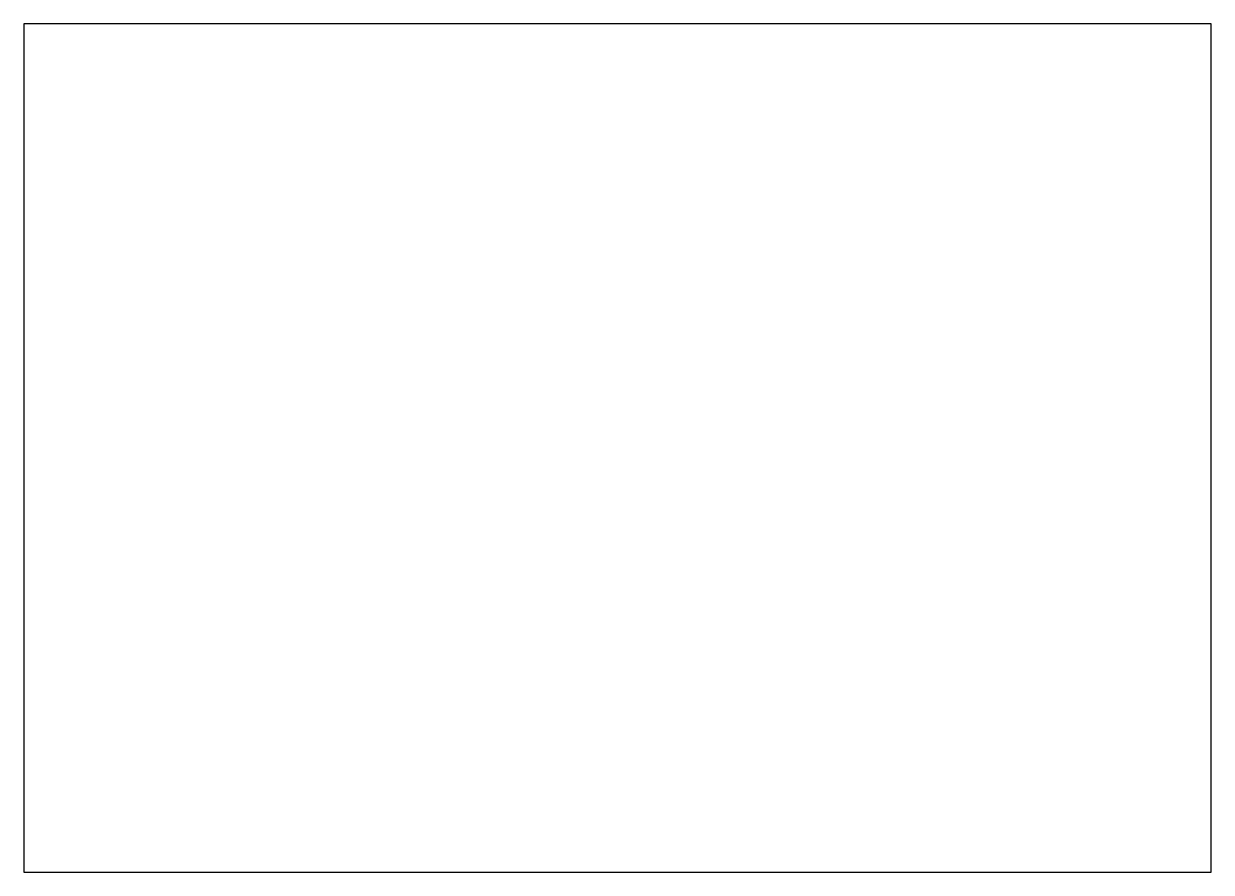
# Model space of a CAD drawing. Header units: millimetres. Extents: x -21 to 21, y -15 to 15.
import ezdxf

# ---------------------------------------------------------------- set-up
doc = ezdxf.new("R2010")
doc.units = ezdxf.units.MM

msp = doc.modelspace()

# ---------------------------------------------------------------- linework, layer by layer
msp.add_lwpolyline([(-21, -15), (21, -15), (21, 15), (-21, 15)], close=True)

doc.saveas('drawing.dxf')
